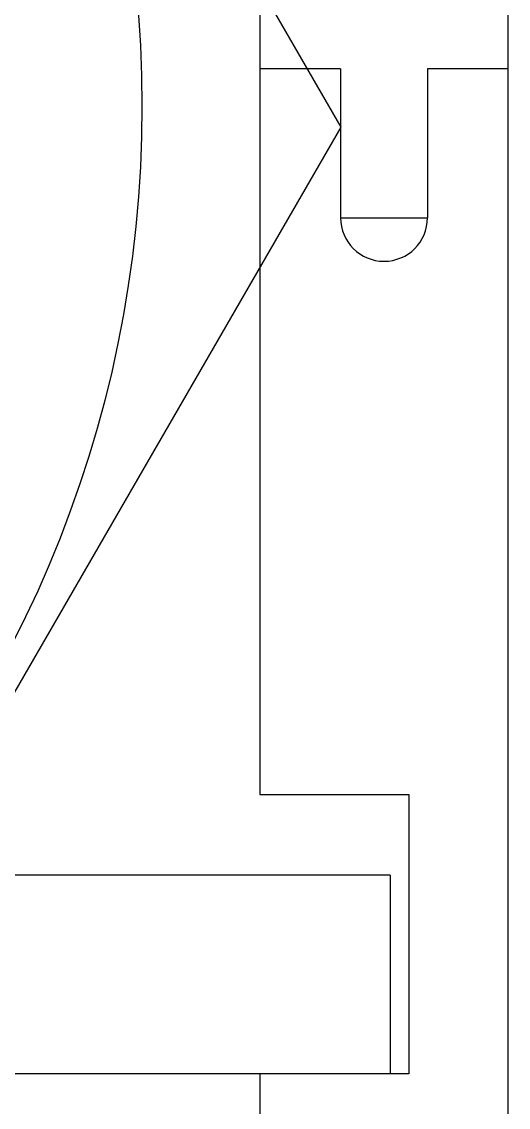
# Model space of a CAD drawing. Header units: inches. Extents: x 0 to 11.7, y 0 to 8.3.
# Drawn here: x 6.6481 to 6.8023, y 5.4944 to 5.839 of the extents above; entities that cross this region are included whole.
import ezdxf

# ---------------------------------------------------------------- set-up
doc = ezdxf.new("R2010")
doc.units = ezdxf.units.IN
doc.header["$LTSCALE"] = 0.64311
doc.header["$MEASUREMENT"] = 0
doc.layers.get('0').update_dxf_attribs({"linetype": 'CONTINUOUS'})

msp = doc.modelspace()

# ---------------------------------------------------------------- linework, layer by layer
at = {"color": 7, "linetype": 'CONTINUOUS'}
for p, q in [((6.80233, 5.38694), (6.80233, 6.21371)), ((6.53259, 6.18081), (6.74929, 5.80549)), ((6.72359, 6.00702), (6.72359, 5.59363)), ((6.74918, 5.82395), (6.72359, 5.82395)), ((6.74918, 5.82395), (6.74918, 5.7767)), ((6.80233, 5.82395), (6.77674, 5.82395)), ((6.77674, 5.82395), (6.77674, 5.7767)), ((6.74929, 5.80549), (6.53259, 5.43016)), ((6.74918, 5.7767), (6.77674, 5.7767)), ((6.72359, 5.59363), (6.77084, 5.59363)), ((6.77084, 5.59363), (6.77084, 5.50505)), ((6.76493, 5.56804), (5.85942, 5.56804)), ((6.76493, 5.56804), (6.76493, 5.50505)), ((6.77084, 5.50505), (5.85351, 5.50505)), ((6.72359, 5.50505), (6.72359, 5.48537))]:
    msp.add_line(p, q, dxfattribs=at)
for centre, radius in [((6.31218, 6.00111), 0.34843), ((6.31218, 5.81219), 0.37402)]:
    msp.add_circle(centre, radius, dxfattribs=at)
msp.add_arc((6.76296, 5.7767), 0.01378, 180, 360, dxfattribs=at)

doc.saveas('drawing.dxf')
